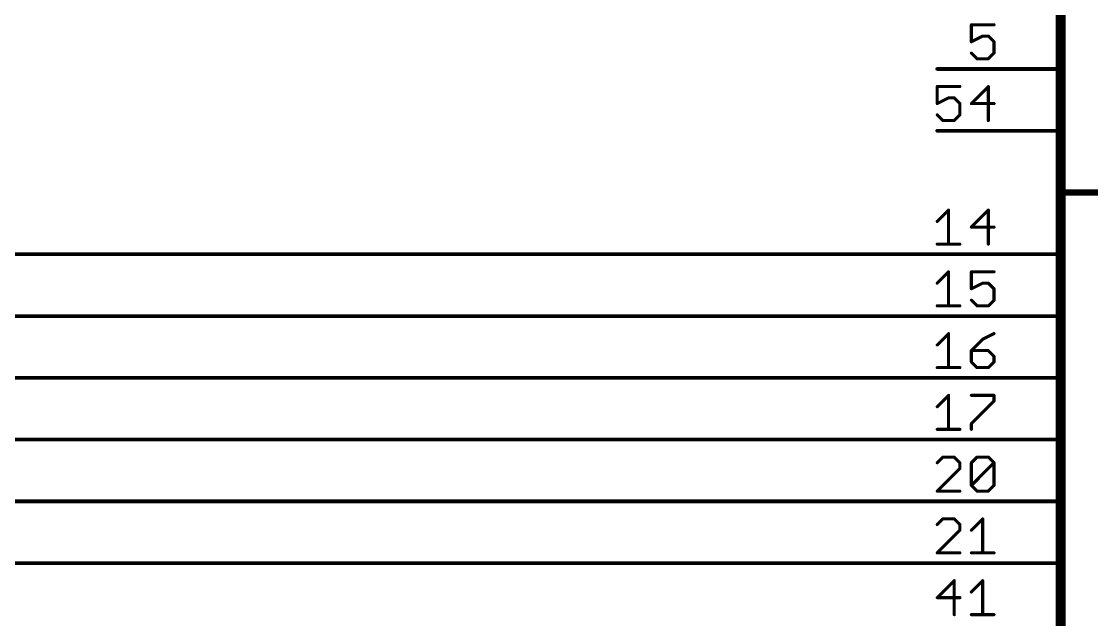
# Model space of a CAD drawing. Extents: x -173 to 61, y -47 to 113.
# Drawn here: x -65.62 to -21.59, y 15.46 to 40.06 of the extents above; entities that cross this region are included whole.
import ezdxf

# ---------------------------------------------------------------- set-up
doc = ezdxf.new("R2010")
doc.units = 0
for name, color, linetype in [('91', 94, 'CONTINUOUS'), ('94', 14, 'CONTINUOUS'), ('95', 251, 'CONTINUOUS')]:
    doc.layers.add(name, color=color, linetype=linetype)

msp = doc.modelspace()

# ---------------------------------------------------------------- linework, layer by layer
at = {"layer": '91', "const_width": 0.1524}
for points in [[(-27.94, 30.48), (-81.28, 30.48)], [(-27.94, 27.94), (-81.28, 27.94)], [(-27.94, 25.4), (-81.28, 25.4)], [(-27.94, 22.86), (-81.28, 22.86)], [(-27.94, 20.32), (-81.28, 20.32)], [(-27.94, 17.78), (-81.28, 17.78)]]:
    msp.add_lwpolyline(points, dxfattribs=at)
at = {"layer": '91', "const_width": 0.0762}
for points in [[(-27.94, 30.4419, 1), (-27.94, 30.5181)], [(-27.94, 27.9019, 1), (-27.94, 27.9781)], [(-27.94, 25.3619, 1), (-27.94, 25.4381)], [(-27.94, 22.8219, 1), (-27.94, 22.8981)], [(-27.94, 20.2819, 1), (-27.94, 20.3581)], [(-27.94, 17.7419, 1), (-27.94, 17.8181)]]:
    msp.add_lwpolyline(points, format="xyb", dxfattribs=at)
at = {"layer": '94'}
for points, const_width in [([(-22.86, 40.64), (-22.86, 33.02)], 0.4064), ([(-27.94, 38.1), (-22.86, 38.1)], 0.1524), ([(-27.94, 35.56), (-22.86, 35.56)], 0.1524), ([(-22.86, 33.02), (-22.86, -2.54)], 0.4064), ([(-22.86, 33.02), (-12.7, 33.02)], 0.254), ([(-27.94, 30.48), (-22.86, 30.48)], 0.1524), ([(-27.94, 27.94), (-22.86, 27.94)], 0.1524), ([(-27.94, 25.4), (-22.86, 25.4)], 0.1524), ([(-27.94, 22.86), (-22.86, 22.86)], 0.1524), ([(-27.94, 20.32), (-22.86, 20.32)], 0.1524), ([(-27.94, 17.78), (-22.86, 17.78)], 0.1524)]:
    msp.add_lwpolyline(points, dxfattribs=dict(at, const_width=const_width))
for points, const_width in [([(-27.94, 38.1381, 1), (-27.94, 38.0619)], 0.0762), ([(-22.86, 38.0619, 1), (-22.86, 38.1381)], 0.0762), ([(-27.94, 35.5981, 1), (-27.94, 35.5219)], 0.0762), ([(-22.86, 35.5219, 1), (-22.86, 35.5981)], 0.0762), ([(-22.7584, 33.02, 1), (-22.9616, 33.02)], 0.2032), ([(-22.9616, 33.02, 1), (-22.7584, 33.02)], 0.2032), ([(-22.86, 33.0835, 1), (-22.86, 32.9565)], 0.127), ([(-27.94, 30.5181, 1), (-27.94, 30.4419)], 0.0762), ([(-22.86, 30.4419, 1), (-22.86, 30.5181)], 0.0762), ([(-27.94, 27.9781, 1), (-27.94, 27.9019)], 0.0762), ([(-22.86, 27.9019, 1), (-22.86, 27.9781)], 0.0762), ([(-27.94, 25.4381, 1), (-27.94, 25.3619)], 0.0762), ([(-22.86, 25.3619, 1), (-22.86, 25.4381)], 0.0762), ([(-27.94, 22.8981, 1), (-27.94, 22.8219)], 0.0762), ([(-22.86, 22.8219, 1), (-22.86, 22.8981)], 0.0762), ([(-27.94, 20.3581, 1), (-27.94, 20.2819)], 0.0762), ([(-22.86, 20.2819, 1), (-22.86, 20.3581)], 0.0762), ([(-27.94, 17.8181, 1), (-27.94, 17.7419)], 0.0762), ([(-22.86, 17.7419, 1), (-22.86, 17.8181)], 0.0762)]:
    msp.add_lwpolyline(points, format="xyb", dxfattribs=dict(at, const_width=const_width))
at = {"layer": '95', "const_width": 0.127}
for points in [[(-25.6044, 39.9173), (-26.5366, 39.9173)], [(-26.5366, 39.9173), (-26.5366, 39.2182)], [(-26.5366, 39.2182), (-26.0705, 39.4512)], [(-26.0705, 39.4512), (-25.8375, 39.4512)], [(-25.8375, 39.4512), (-25.6044, 39.2182)], [(-25.6044, 39.2182), (-25.6044, 38.7521)], [(-26.3035, 38.5191), (-26.5366, 38.7521)], [(-25.6044, 38.7521), (-25.8375, 38.5191)], [(-25.8375, 38.5191), (-26.3035, 38.5191)], [(-27.0077, 37.3773), (-27.9399, 37.3773)], [(-27.9399, 37.3773), (-27.9399, 36.6782)], [(-25.8375, 37.3773), (-26.5366, 36.6782)], [(-25.8375, 35.9791), (-25.8375, 37.3773)], [(-27.9399, 36.6782), (-27.4738, 36.9112)], [(-27.4738, 36.9112), (-27.2408, 36.9112)], [(-27.2408, 36.9112), (-27.0077, 36.6782)], [(-27.0077, 36.6782), (-27.0077, 36.2121)], [(-26.5366, 36.6782), (-25.6044, 36.6782)], [(-27.7068, 35.9791), (-27.9399, 36.2121)], [(-27.0077, 36.2121), (-27.2408, 35.9791)], [(-27.2408, 35.9791), (-27.7068, 35.9791)], [(-27.9399, 31.8312), (-27.4738, 32.2973)], [(-27.4738, 32.2973), (-27.4738, 30.8991)], [(-25.8375, 32.2973), (-26.5366, 31.5982)], [(-25.8375, 30.8991), (-25.8375, 32.2973)], [(-26.5366, 31.5982), (-25.6044, 31.5982)], [(-27.9399, 30.8991), (-27.0077, 30.8991)], [(-27.9399, 29.2912), (-27.4738, 29.7573)], [(-27.4738, 29.7573), (-27.4738, 28.3591)], [(-25.6044, 29.7573), (-26.5366, 29.7573)], [(-26.5366, 29.7573), (-26.5366, 29.0582)], [(-26.5366, 29.0582), (-26.0705, 29.2912)], [(-26.0705, 29.2912), (-25.8375, 29.2912)], [(-25.8375, 29.2912), (-25.6044, 29.0582)], [(-25.6044, 29.0582), (-25.6044, 28.5921)], [(-26.3035, 28.3591), (-26.5366, 28.5921)], [(-25.6044, 28.5921), (-25.8375, 28.3591)], [(-27.9399, 28.3591), (-27.0077, 28.3591)], [(-25.8375, 28.3591), (-26.3035, 28.3591)], [(-27.9399, 26.7512), (-27.4738, 27.2173)], [(-27.4738, 27.2173), (-27.4738, 25.8191)], [(-26.0705, 26.9843), (-26.5366, 26.5182)], [(-25.6044, 27.2173), (-26.0705, 26.9843)], [(-26.5366, 26.5182), (-26.5366, 26.0521)], [(-25.8375, 26.5182), (-26.5366, 26.5182)], [(-25.6044, 26.2852), (-25.8375, 26.5182)], [(-26.5366, 26.0521), (-26.3035, 25.8191)], [(-25.8375, 25.8191), (-25.6044, 26.0521)], [(-25.6044, 26.0521), (-25.6044, 26.2852)], [(-27.9399, 25.8191), (-27.0077, 25.8191)], [(-26.3035, 25.8191), (-25.8375, 25.8191)], [(-27.9399, 24.2112), (-27.4738, 24.6773)], [(-27.4738, 24.6773), (-27.4738, 23.2791)], [(-26.5366, 24.6773), (-25.6044, 24.6773)], [(-25.6044, 24.6773), (-25.6044, 24.4443)], [(-25.6044, 24.4443), (-26.5366, 23.5121)], [(-27.9399, 23.2791), (-27.0077, 23.2791)], [(-26.5366, 23.5121), (-26.5366, 23.2791)], [(-27.7068, 22.1373), (-27.9399, 21.9043)], [(-27.2408, 22.1373), (-27.7068, 22.1373)], [(-27.0077, 21.9043), (-27.2408, 22.1373)], [(-26.5366, 21.9043), (-26.3035, 22.1373)], [(-26.3035, 22.1373), (-25.8375, 22.1373)], [(-25.8375, 22.1373), (-25.6044, 21.9043)], [(-27.9399, 20.7391), (-27.0077, 21.6712)], [(-27.0077, 21.6712), (-27.0077, 21.9043)], [(-26.5366, 20.9721), (-26.5366, 21.9043)], [(-26.5366, 20.9721), (-25.6044, 21.9043)], [(-25.6044, 21.9043), (-25.6044, 20.9721)], [(-27.0077, 20.7391), (-27.9399, 20.7391)], [(-26.3035, 20.7391), (-26.5366, 20.9721)], [(-25.8375, 20.7391), (-26.3035, 20.7391)], [(-25.6044, 20.9721), (-25.8375, 20.7391)], [(-27.7068, 19.5973), (-27.9399, 19.3643)], [(-27.2408, 19.5973), (-27.7068, 19.5973)], [(-27.0077, 19.3643), (-27.2408, 19.5973)], [(-27.0077, 19.1312), (-27.0077, 19.3643)], [(-26.5366, 19.1312), (-26.0705, 19.5973)], [(-26.0705, 19.5973), (-26.0705, 18.1991)], [(-27.9399, 18.1991), (-27.0077, 19.1312)], [(-27.0077, 18.1991), (-27.9399, 18.1991)], [(-26.5366, 18.1991), (-25.6044, 18.1991)], [(-27.2408, 17.0573), (-27.9399, 16.3582)], [(-27.2408, 15.6591), (-27.2408, 17.0573)], [(-26.5366, 16.5912), (-26.0705, 17.0573)], [(-26.0705, 17.0573), (-26.0705, 15.6591)], [(-27.9399, 16.3582), (-27.0077, 16.3582)], [(-26.5366, 15.6591), (-25.6044, 15.6591)]]:
    msp.add_lwpolyline(points, dxfattribs=at)
at = {"layer": '95', "const_width": 0.0635}
for points in [[(-26.5366, 39.949, 1), (-26.5366, 39.8855)], [(-26.5048, 39.9173, 1), (-26.5683, 39.9173)], [(-25.6044, 39.8855, 1), (-25.6044, 39.949)], [(-26.5508, 39.2466, 1), (-26.5224, 39.1898)], [(-26.5683, 39.2182, 1), (-26.5048, 39.2182)], [(-26.0705, 39.483, 1), (-26.0705, 39.4195)], [(-26.0563, 39.4228, 1), (-26.0847, 39.4796)], [(-25.815, 39.4737, 1), (-25.8599, 39.4288)], [(-25.8375, 39.4195, 1), (-25.8375, 39.483)], [(-25.5727, 39.2182, 1), (-25.6362, 39.2182)], [(-25.6269, 39.1957, 1), (-25.582, 39.2406)], [(-26.5141, 38.7746, 1), (-26.559, 38.7297)], [(-25.6362, 38.7521, 1), (-25.5727, 38.7521)], [(-25.582, 38.7297, 1), (-25.6269, 38.7746)], [(-26.3035, 38.5509, 1), (-26.3035, 38.4873)], [(-26.326, 38.4966, 1), (-26.2811, 38.5416)], [(-25.8599, 38.5416, 1), (-25.815, 38.4966)], [(-25.8375, 38.4873, 1), (-25.8375, 38.5509)], [(-27.9399, 37.409, 1), (-27.9399, 37.3455)], [(-27.9081, 37.3773, 1), (-27.9716, 37.3773)], [(-27.0077, 37.3455, 1), (-27.0077, 37.409)], [(-25.8057, 37.3773, 1), (-25.8692, 37.3773)], [(-25.815, 37.3548, 1), (-25.8599, 37.3997)], [(-27.9541, 36.7066, 1), (-27.9257, 36.6498)], [(-27.9716, 36.6782, 1), (-27.9081, 36.6782)], [(-27.4738, 36.943, 1), (-27.4738, 36.8795)], [(-27.4596, 36.8828, 1), (-27.488, 36.9396)], [(-27.2183, 36.9337, 1), (-27.2632, 36.8888)], [(-27.2408, 36.8795, 1), (-27.2408, 36.943)], [(-26.976, 36.6782, 1), (-27.0395, 36.6782)], [(-27.0302, 36.6557, 1), (-26.9853, 36.7006)], [(-26.5366, 36.7099, 1), (-26.5366, 36.6464)], [(-26.559, 36.7006, 1), (-26.5141, 36.6557)], [(-25.6044, 36.6464, 1), (-25.6044, 36.7099)], [(-27.9174, 36.2346, 1), (-27.9623, 36.1897)], [(-27.0395, 36.2121, 1), (-26.976, 36.2121)], [(-26.9853, 36.1897, 1), (-27.0302, 36.2346)], [(-27.7068, 36.0109, 1), (-27.7068, 35.9474)], [(-27.7293, 35.9566, 1), (-27.6844, 36.0016)], [(-27.2632, 36.0016, 1), (-27.2183, 35.9566)], [(-27.2408, 35.9474, 1), (-27.2408, 36.0109)], [(-25.8692, 35.9791, 1), (-25.8057, 35.9791)], [(-27.442, 32.2973, 1), (-27.5055, 32.2973)], [(-27.4513, 32.2748, 1), (-27.4962, 32.3197)], [(-25.8057, 32.2973, 1), (-25.8692, 32.2973)], [(-25.815, 32.2748, 1), (-25.8599, 32.3197)], [(-27.9623, 31.8537, 1), (-27.9174, 31.8088)], [(-26.5366, 31.6299, 1), (-26.5366, 31.5664)], [(-26.559, 31.6206, 1), (-26.5141, 31.5757)], [(-25.6044, 31.5664, 1), (-25.6044, 31.6299)], [(-27.9399, 30.9308, 1), (-27.9399, 30.8674)], [(-27.5055, 30.8991, 1), (-27.442, 30.8991)], [(-27.0077, 30.8674, 1), (-27.0077, 30.9308)], [(-25.8692, 30.8991, 1), (-25.8057, 30.8991)], [(-27.442, 29.7573, 1), (-27.5055, 29.7573)], [(-27.4513, 29.7348, 1), (-27.4962, 29.7797)], [(-26.5366, 29.789, 1), (-26.5366, 29.7255)], [(-26.5048, 29.7573, 1), (-26.5683, 29.7573)], [(-25.6044, 29.7255, 1), (-25.6044, 29.789)], [(-27.9623, 29.3137, 1), (-27.9174, 29.2688)], [(-26.5508, 29.0866, 1), (-26.5224, 29.0298)], [(-26.5683, 29.0582, 1), (-26.5048, 29.0582)], [(-26.0705, 29.323, 1), (-26.0705, 29.2595)], [(-26.0563, 29.2628, 1), (-26.0847, 29.3196)], [(-25.815, 29.3137, 1), (-25.8599, 29.2688)], [(-25.8375, 29.2595, 1), (-25.8375, 29.323)], [(-25.5727, 29.0582, 1), (-25.6362, 29.0582)], [(-25.6269, 29.0357, 1), (-25.582, 29.0806)], [(-26.5141, 28.6146, 1), (-26.559, 28.5697)], [(-25.6362, 28.5921, 1), (-25.5727, 28.5921)], [(-25.582, 28.5697, 1), (-25.6269, 28.6146)], [(-27.9399, 28.3909, 1), (-27.9399, 28.3274)], [(-27.5055, 28.3591, 1), (-27.442, 28.3591)], [(-27.0077, 28.3274, 1), (-27.0077, 28.3909)], [(-26.3035, 28.3909, 1), (-26.3035, 28.3274)], [(-26.326, 28.3366, 1), (-26.2811, 28.3816)], [(-25.8599, 28.3816, 1), (-25.815, 28.3366)], [(-25.8375, 28.3274, 1), (-25.8375, 28.3909)], [(-27.442, 27.2173, 1), (-27.5055, 27.2173)], [(-27.4513, 27.1948, 1), (-27.4962, 27.2397)], [(-26.0847, 27.0127, 1), (-26.0563, 26.9559)], [(-26.0481, 26.9618, 1), (-26.093, 27.0067)], [(-25.5903, 27.1889, 1), (-25.6186, 27.2457)], [(-27.9623, 26.7737, 1), (-27.9174, 26.7288)], [(-26.5366, 26.5499, 1), (-26.5366, 26.4864)], [(-26.5048, 26.5182, 1), (-26.5683, 26.5182)], [(-26.559, 26.5406, 1), (-26.5141, 26.4957)], [(-25.815, 26.5406, 1), (-25.8599, 26.4957)], [(-25.8375, 26.4864, 1), (-25.8375, 26.5499)], [(-26.5141, 26.0746, 1), (-26.559, 26.0297)], [(-26.5683, 26.0521, 1), (-26.5048, 26.0521)], [(-25.5727, 26.2852, 1), (-25.6362, 26.2852)], [(-25.6362, 26.0521, 1), (-25.5727, 26.0521)], [(-25.6269, 26.2627, 1), (-25.582, 26.3076)], [(-25.582, 26.0297, 1), (-25.6269, 26.0746)], [(-27.9399, 25.8509, 1), (-27.9399, 25.7874)], [(-27.5055, 25.8191, 1), (-27.442, 25.8191)], [(-27.0077, 25.7874, 1), (-27.0077, 25.8509)], [(-26.3035, 25.8509, 1), (-26.3035, 25.7874)], [(-26.326, 25.7966, 1), (-26.2811, 25.8416)], [(-25.8599, 25.8416, 1), (-25.815, 25.7966)], [(-25.8375, 25.7874, 1), (-25.8375, 25.8509)], [(-27.442, 24.6773, 1), (-27.5055, 24.6773)], [(-27.4513, 24.6548, 1), (-27.4962, 24.6997)], [(-26.5366, 24.709, 1), (-26.5366, 24.6455)], [(-25.5727, 24.6773, 1), (-25.6362, 24.6773)], [(-25.6044, 24.6455, 1), (-25.6044, 24.709)], [(-27.9623, 24.2337, 1), (-27.9174, 24.1888)], [(-25.6362, 24.4443, 1), (-25.5727, 24.4443)], [(-25.582, 24.4218, 1), (-25.6269, 24.4667)], [(-27.9399, 23.3108, 1), (-27.9399, 23.2474)], [(-27.0077, 23.2474, 1), (-27.0077, 23.3108)], [(-26.5048, 23.5121, 1), (-26.5683, 23.5121)], [(-26.559, 23.5346, 1), (-26.5141, 23.4897)], [(-27.5055, 23.2791, 1), (-27.442, 23.2791)], [(-26.5683, 23.2791, 1), (-26.5048, 23.2791)], [(-27.7068, 22.169, 1), (-27.7068, 22.1055)], [(-27.6844, 22.1148, 1), (-27.7293, 22.1597)], [(-27.2183, 22.1597, 1), (-27.2632, 22.1148)], [(-27.2408, 22.1055, 1), (-27.2408, 22.169)], [(-26.3035, 22.169, 1), (-26.3035, 22.1055)], [(-26.2811, 22.1148, 1), (-26.326, 22.1597)], [(-25.815, 22.1597, 1), (-25.8599, 22.1148)], [(-25.8375, 22.1055, 1), (-25.8375, 22.169)], [(-27.9623, 21.9267, 1), (-27.9174, 21.8818)], [(-26.976, 21.9043, 1), (-27.0395, 21.9043)], [(-27.0395, 21.6712, 1), (-26.976, 21.6712)], [(-27.0302, 21.8818, 1), (-26.9853, 21.9267)], [(-26.9853, 21.6488, 1), (-27.0302, 21.6937)], [(-26.5048, 21.9043, 1), (-26.5683, 21.9043)], [(-26.559, 21.9267, 1), (-26.5141, 21.8818)], [(-25.5727, 21.9043, 1), (-25.6362, 21.9043)], [(-25.582, 21.8818, 1), (-25.6269, 21.9267)], [(-25.6269, 21.8818, 1), (-25.582, 21.9267)], [(-27.9399, 20.7708, 1), (-27.9399, 20.7074)], [(-27.9623, 20.7616, 1), (-27.9174, 20.7166)], [(-27.0077, 20.7074, 1), (-27.0077, 20.7708)], [(-26.5141, 20.9946, 1), (-26.559, 20.9497)], [(-26.559, 20.9946, 1), (-26.5141, 20.9497)], [(-26.5683, 20.9721, 1), (-26.5048, 20.9721)], [(-26.3035, 20.7708, 1), (-26.3035, 20.7074)], [(-26.326, 20.7166, 1), (-26.2811, 20.7616)], [(-25.8599, 20.7616, 1), (-25.815, 20.7166)], [(-25.8375, 20.7074, 1), (-25.8375, 20.7708)], [(-25.6362, 20.9721, 1), (-25.5727, 20.9721)], [(-25.582, 20.9497, 1), (-25.6269, 20.9946)], [(-27.9623, 19.3867, 1), (-27.9174, 19.3418)], [(-27.7068, 19.629, 1), (-27.7068, 19.5655)], [(-27.6844, 19.5748, 1), (-27.7293, 19.6197)], [(-27.2183, 19.6197, 1), (-27.2632, 19.5748)], [(-27.2408, 19.5655, 1), (-27.2408, 19.629)], [(-26.976, 19.3643, 1), (-27.0395, 19.3643)], [(-27.0302, 19.3418, 1), (-26.9853, 19.3867)], [(-26.0388, 19.5973, 1), (-26.1023, 19.5973)], [(-26.0481, 19.5748, 1), (-26.093, 19.6197)], [(-27.0395, 19.1312, 1), (-26.976, 19.1312)], [(-26.9853, 19.1088, 1), (-27.0302, 19.1537)], [(-26.559, 19.1537, 1), (-26.5141, 19.1088)], [(-27.9399, 18.2309, 1), (-27.9399, 18.1674)], [(-27.9623, 18.2216, 1), (-27.9174, 18.1766)], [(-27.0077, 18.1674, 1), (-27.0077, 18.2309)], [(-26.5366, 18.2309, 1), (-26.5366, 18.1674)], [(-26.1023, 18.1991, 1), (-26.0388, 18.1991)], [(-25.6044, 18.1674, 1), (-25.6044, 18.2309)], [(-27.209, 17.0573, 1), (-27.2725, 17.0573)], [(-27.2183, 17.0348, 1), (-27.2632, 17.0797)], [(-26.0388, 17.0573, 1), (-26.1023, 17.0573)], [(-26.0481, 17.0348, 1), (-26.093, 17.0797)], [(-27.9399, 16.3899, 1), (-27.9399, 16.3264)], [(-27.9623, 16.3806, 1), (-27.9174, 16.3357)], [(-27.0077, 16.3264, 1), (-27.0077, 16.3899)], [(-26.559, 16.6137, 1), (-26.5141, 16.5688)], [(-27.2725, 15.6591, 1), (-27.209, 15.6591)], [(-26.5366, 15.6909, 1), (-26.5366, 15.6273)], [(-26.1023, 15.6591, 1), (-26.0388, 15.6591)], [(-25.6044, 15.6273, 1), (-25.6044, 15.6909)]]:
    msp.add_lwpolyline(points, format="xyb", dxfattribs=at)

doc.saveas('drawing.dxf')
